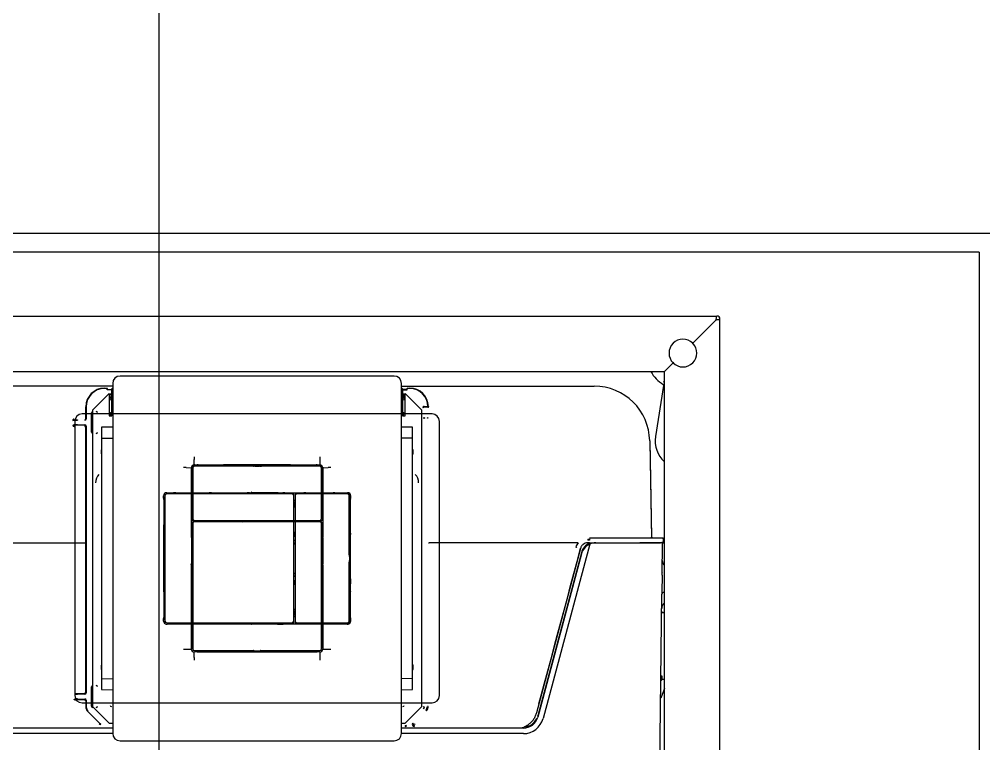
# Model space of a CAD drawing. Header units: millimetres. Extents: x 976 to 9349, y -1578 to 2211.
# Drawn here: x 2845.1 to 2897.2, y 874.6 to 913.7 of the extents above; entities that cross this region are included whole.
import ezdxf

# ---------------------------------------------------------------- set-up
doc = ezdxf.new("R2010")
doc.units = ezdxf.units.MM
for name, color, linetype in [('Inst - woda', 220, 'Continuous'), ('Płytki', 254, 'Continuous'), ('Wbudowane', 175, 'Continuous'), ('Ściany', 7, 'Continuous')]:
    doc.layers.add(name, color=color, linetype=linetype)

# ---------------------------------------------------------------- blocks, each defined once
blk = doc.blocks.new('Z$W@#2519')
at = {"linetype": 'Continuous'}
for p, q in [((0, 19.3), (0, 0.4)), ((15.2, 19.7), (0.4, 19.7)), ((15.6, 0.4), (15.6, 19.3)), ((4.25, 10.979), (4.25, 14.733)), ((4.272, 14.63), (4.272, 14.055)), ((4.32, 14.73), (4.32, 12)), ((4.417, 14.9), (4.553, 14.9)), ((7.601, 14.83), (4.42, 14.83)), ((6.7, 14.88), (4.522, 14.88)), ((5.995, 14.89), (4.595, 14.89)), ((4.61, 14.898), (4.602, 14.9)), ((5.998, 14.9), (5.99, 14.898)), ((9.553, 14.9), (6.047, 14.9)), ((6.431, 14.9), (6.516, 14.896)), ((8.892, 14.892), (6.707, 14.892)), ((6.835, 14.887), (6.715, 14.887)), ((7.473, 14.88), (6.85, 14.88)), ((7.473, 14.88), (7.573, 14.88)), ((7.576, 14.88), (7.573, 14.88)), ((7.578, 14.84), (7.578, 14.86)), ((7.621, 14.83), (7.646, 14.835)), ((7.696, 14.836), (7.904, 14.836)), ((7.954, 14.835), (7.979, 14.83)), ((11.18, 14.83), (7.999, 14.83)), ((8.022, 14.86), (8.022, 14.84)), ((8.027, 14.88), (8.024, 14.88)), ((8.027, 14.88), (8.127, 14.88)), ((8.75, 14.88), (8.127, 14.88)), ((8.885, 14.887), (8.765, 14.887)), ((11.078, 14.88), (8.9, 14.88)), ((8.905, 14.893), (9.084, 14.896)), ((9.084, 14.896), (9.169, 14.9)), ((9.61, 14.898), (9.602, 14.9)), ((11.005, 14.89), (9.605, 14.89)), ((10.99, 14.898), (10.998, 14.9)), ((11.047, 14.9), (11.183, 14.9)), ((11.28, 12), (11.28, 14.73)), ((11.328, 14.055), (11.328, 14.63)), ((11.35, 14.733), (11.35, 10.979)), ((4.265, 14.04), (4.265, 13.96)), ((4.272, 13.945), (4.272, 12.485)), ((11.328, 12.485), (11.328, 13.945)), ((11.335, 13.96), (11.335, 14.04)), ((4.265, 12.47), (4.265, 12.39)), ((4.272, 12.375), (4.272, 11.95)), ((11.328, 11.95), (11.328, 12.375)), ((11.335, 12.39), (11.335, 12.47)), ((4.291, 11.375), (4.295, 11.78)), ((4.32, 11.73), (4.32, 4.97)), ((4.322, 11.9), (4.42, 11.9)), ((4.42, 11.83), (4.345, 11.83)), ((4.42, 11.9), (11.18, 11.9)), ((11.18, 11.83), (4.42, 11.83)), ((4.66, 11.83), (4.66, 11.9)), ((4.75, 11.89), (4.749, 11.9)), ((4.75, 11.84), (4.75, 11.83)), ((4.93, 11.87), (4.77, 11.87)), ((4.77, 11.86), (4.93, 11.86)), ((4.951, 11.9), (4.95, 11.89)), ((4.95, 11.83), (4.95, 11.84)), ((5.04, 11.9), (5.04, 11.83)), ((6.4, 11.89), (6.399, 11.9)), ((6.4, 11.84), (6.4, 11.83)), ((6.58, 11.87), (6.42, 11.87)), ((6.42, 11.86), (6.58, 11.86)), ((6.601, 11.9), (6.6, 11.89)), ((6.6, 11.83), (6.6, 11.84)), ((9, 11.89), (8.999, 11.9)), ((9, 11.84), (9, 11.83)), ((9.18, 11.87), (9.02, 11.87)), ((9.02, 11.86), (9.18, 11.86)), ((9.201, 11.9), (9.2, 11.89)), ((9.2, 11.83), (9.2, 11.84)), ((10.56, 11.9), (10.56, 11.83)), ((10.65, 11.89), (10.649, 11.9)), ((10.65, 11.84), (10.65, 11.83)), ((10.83, 11.87), (10.67, 11.87)), ((10.67, 11.86), (10.83, 11.86)), ((10.851, 11.9), (10.85, 11.89)), ((10.85, 11.83), (10.85, 11.84)), ((10.94, 11.83), (10.94, 11.9)), ((11.18, 11.9), (11.278, 11.9)), ((11.255, 11.83), (11.18, 11.83)), ((11.28, 4.97), (11.28, 11.73)), ((11.305, 11.78), (11.309, 11.375)), ((4.25, 10.949), (4.252, 10.943)), ((4.252, 10.943), (4.252, 9.557)), ((4.265, 11.355), (4.265, 11.245)), ((4.275, 9.55), (4.29, 11.225)), ((4.285, 11.375), (4.291, 11.375)), ((4.285, 11.225), (4.29, 11.225)), ((11.315, 11.375), (11.309, 11.375)), ((11.31, 11.225), (11.325, 9.55)), ((11.315, 11.225), (11.31, 11.225)), ((11.335, 11.245), (11.335, 11.355)), ((11.342, 10.982), (11.35, 11.25)), ((11.35, 10.949), (11.348, 10.943)), ((11.348, 10.943), (11.348, 9.557)), ((4.25, 9.551), (4.252, 9.557)), ((4.25, 4.967), (4.25, 9.521)), ((4.265, 9.433), (4.265, 9.317)), ((4.275, 9.55), (4.275, 9.45)), ((11.325, 9.45), (11.325, 9.55)), ((11.335, 9.317), (11.335, 9.433)), ((11.35, 9.551), (11.348, 9.557)), ((11.35, 9.521), (11.35, 4.967)), ((4.275, 9.3), (4.275, 8.677)), ((11.325, 8.677), (11.325, 9.3)), ((4.275, 8.577), (4.275, 8.677)), ((4.275, 8.577), (4.275, 8.574)), ((4.276, 8.127), (4.276, 8.573)), ((4.319, 8.572), (4.295, 8.572)), ((11.305, 8.572), (11.281, 8.572)), ((11.324, 8.127), (11.324, 8.573)), ((11.325, 8.677), (11.325, 8.577)), ((11.325, 8.574), (11.325, 8.577)), ((4.275, 8.126), (4.275, 8.123)), ((4.275, 8.023), (4.275, 8.123)), ((4.275, 8.023), (4.275, 7.4)), ((4.295, 8.128), (4.319, 8.128)), ((11.281, 8.128), (11.305, 8.128)), ((11.325, 8.123), (11.325, 8.126)), ((11.325, 8.123), (11.325, 8.023)), ((11.325, 7.4), (11.325, 8.023)), ((4.265, 7.383), (4.265, 7.267)), ((11.335, 7.267), (11.335, 7.383)), ((4.275, 7.25), (4.275, 7.15)), ((4.29, 5.475), (4.275, 7.15)), ((11.325, 7.15), (11.31, 5.475)), ((11.325, 7.15), (11.325, 7.25)), ((4.265, 5.455), (4.265, 5.345)), ((4.285, 5.475), (4.29, 5.475)), ((4.285, 5.325), (4.291, 5.325)), ((4.293, 5.096), (4.291, 5.325)), ((11.309, 5.325), (11.307, 5.096)), ((11.315, 5.325), (11.309, 5.325)), ((11.315, 5.475), (11.31, 5.475)), ((11.335, 5.345), (11.335, 5.455)), ((4.553, 4.8), (4.417, 4.8)), ((4.42, 4.87), (7.601, 4.87)), ((4.775, 4.846), (4.541, 4.848)), ((4.595, 4.81), (5.995, 4.81)), ((4.602, 4.8), (4.61, 4.802)), ((4.775, 4.843), (4.775, 4.846)), ((4.795, 4.823), (4.905, 4.823)), ((6.6, 4.83), (4.925, 4.845)), ((4.925, 4.843), (4.925, 4.845)), ((5.99, 4.802), (5.998, 4.8)), ((6.047, 4.8), (9.553, 4.8)), ((6.695, 4.824), (6.552, 4.822)), ((6.6, 4.83), (6.7, 4.83)), ((6.715, 4.823), (6.835, 4.823)), ((8.755, 4.826), (6.845, 4.826)), ((6.85, 4.83), (7.473, 4.83)), ((7.573, 4.83), (7.473, 4.83)), ((7.573, 4.83), (7.576, 4.83)), ((7.578, 4.864), (7.578, 4.85)), ((7.621, 4.87), (7.646, 4.865)), ((7.696, 4.864), (7.904, 4.864)), ((7.954, 4.865), (7.979, 4.87)), ((7.999, 4.87), (11.18, 4.87)), ((8.022, 4.85), (8.022, 4.864)), ((8.024, 4.83), (8.027, 4.83)), ((8.127, 4.83), (8.027, 4.83)), ((8.127, 4.83), (8.75, 4.83)), ((8.765, 4.823), (8.885, 4.823)), ((8.9, 4.83), (9, 4.83)), ((9.048, 4.822), (8.905, 4.824)), ((10.675, 4.845), (9, 4.83)), ((9.602, 4.8), (9.61, 4.802)), ((9.605, 4.81), (11.005, 4.81)), ((10.675, 4.843), (10.675, 4.845)), ((10.695, 4.823), (10.805, 4.823)), ((11.059, 4.848), (10.825, 4.846)), ((10.825, 4.843), (10.825, 4.846)), ((10.998, 4.8), (10.99, 4.802)), ((11.183, 4.8), (11.047, 4.8)), ((0.4, 0), (15.2, 0))]:
    blk.add_line(p, q, dxfattribs=at)
for centre, radius, start, end in [((4.22, 14.703), 0.0472, 80.5333, 91.3345), ((4.522, 14.63), 0.25, 90, 180), ((4.613, 14.93), 0.213, 179.6976, 182.0901), ((6.715, 14.867), 0.02, 90, 139.4584), ((6.835, 14.867), 0.02, 40.5416, 90), ((8.765, 14.867), 0.02, 90, 139.4584), ((8.885, 14.867), 0.02, 40.5416, 90), ((11.078, 14.63), 0.25, 0, 90), ((11.136, 14.93), 0.0643, 353.0497, 0.9927), ((11.38, 14.603), 0.147, 89.5642, 93.018), ((4.285, 14.04), 0.02, 130.5416, 180), ((4.285, 13.96), 0.02, 180, 229.4584), ((11.315, 14.04), 0.02, 0, 49.4584), ((11.315, 13.96), 0.02, 310.5416, 0), ((4.285, 12.47), 0.02, 130.5416, 180), ((4.285, 12.39), 0.02, 180, 229.4584), ((11.315, 12.47), 0.02, 0, 49.4584), ((11.315, 12.39), 0.02, 310.5416, 0), ((4.322, 11.95), 0.05, 180, 270), ((4.345, 11.78), 0.05, 90, 179.4974), ((4.77, 11.89), 0.02, 181, 270), ((4.77, 11.84), 0.02, 90, 180), ((4.93, 11.89), 0.02, 270, 359), ((4.93, 11.84), 0.02, 0, 90), ((6.42, 11.89), 0.02, 181, 270), ((6.42, 11.84), 0.02, 90, 180), ((6.58, 11.89), 0.02, 270, 359), ((6.58, 11.84), 0.02, 0, 90), ((7.8, 12.85), 1.375, 223.7021, 227.6397), ((7.8, 12.85), 1.372, 223.8137, 227.6183), ((7.044, 11.729), 0.2, 147.6382, 149.7807), ((7.8, 12.85), 1.28, 227.9181, 232.8327), ((7.8, 12.85), 1.28, 307.1673, 312.0819), ((7.8, 12.85), 1.372, 312.3817, 316.1863), ((8.556, 11.729), 0.2, 30.2193, 32.3618), ((7.8, 12.85), 1.375, 312.3603, 316.2979), ((9.02, 11.89), 0.02, 181, 270), ((9.02, 11.84), 0.02, 90, 180), ((9.18, 11.89), 0.02, 270, 359), ((9.18, 11.84), 0.02, 0, 90), ((10.67, 11.89), 0.02, 181, 270), ((10.67, 11.84), 0.02, 90, 180), ((10.83, 11.89), 0.02, 270, 359), ((10.83, 11.84), 0.02, 0, 90), ((11.255, 11.78), 0.05, 0.5026, 90), ((11.278, 11.95), 0.05, 270, 0), ((4.285, 11.355), 0.02, 90, 180), ((4.285, 11.245), 0.02, 180, 270), ((11.315, 11.355), 0.02, 0, 90), ((11.315, 11.245), 0.02, 270, 0), ((4.285, 9.433), 0.02, 120, 180), ((11.315, 9.433), 0.02, 0, 60), ((4.285, 9.317), 0.02, 180, 240), ((11.315, 9.317), 0.02, 300, 0), ((4.285, 7.383), 0.02, 120, 180), ((11.315, 7.383), 0.02, 0, 60), ((4.285, 7.267), 0.02, 180, 240), ((11.315, 7.267), 0.02, 300, 0), ((4.285, 5.455), 0.02, 90, 180), ((4.285, 5.345), 0.02, 180, 270), ((11.315, 5.455), 0.02, 0, 90), ((11.315, 5.345), 0.02, 270, 0), ((4.22, 4.997), 0.0474, 268.6717, 279.4203), ((4.543, 5.098), 0.25, 180.4982, 206.9482), ((4.613, 4.77), 0.213, 177.9099, 180.3024), ((4.543, 5.098), 0.25, 245.7045, 269.5029), ((4.795, 4.843), 0.02, 180, 270), ((4.905, 4.843), 0.02, 270, 0), ((6.715, 4.843), 0.02, 220.5416, 270), ((6.835, 4.843), 0.02, 270, 319.4584), ((7.949, 4.862), 0.371, 178.8152, 179.693), ((7.651, 4.862), 0.371, 0.307, 1.1848), ((8.765, 4.843), 0.02, 220.5416, 270), ((8.885, 4.843), 0.02, 270, 319.4584), ((10.695, 4.843), 0.02, 180, 270), ((10.805, 4.843), 0.02, 270, 0), ((11.057, 5.098), 0.25, 270.4971, 294.2955), ((11.136, 4.77), 0.0647, 359.0133, 6.9072), ((11.057, 5.098), 0.25, 333.0518, 359.5018), ((11.38, 5.097), 0.147, 266.9848, 270.4348)]:
    blk.add_arc(centre, radius, start, end, dxfattribs=at)
for centre, major_axis, ratio, start_param, end_param in [((0.4, 19.3), (0.283, -0.283), 0.999695, 2.356347, 3.926839), ((15.2, 19.3), (-0.283, -0.283), 0.999695, 2.356347, 3.926839), ((4.417, 14.733), (0.118, -0.118), 0.999924, 2.356233, 3.926953), ((4.42, 14.73), (0.0707, -0.0707), 0.999695, 2.356347, 3.926839), ((4.553, 14.9), (0.05, 0), 0.008727, 0.05236, 1.570796), ((4.595, 14.91), (0.0142, 0.0142), 0.997265, 2.882633, 3.925621), ((4.61, 14.878), (0, 0.0117), 1, -0.072917, -0.000457), ((5.99, 14.878), (0, 0.02), 1, 0.000457, 0.072917), ((5.995, 14.91), (-0.0142, 0.0142), 0.997265, 2.357564, 3.396668), ((6.047, 14.9), (-0.05, 0), 0.008727, 4.712389, 6.230825), ((6.707, 14.872), (0.0141, -0.0141), 0.999695, 2.356347, 3.523435), ((7.576, 14.86), (0, -0.02), 0.087489, 1.570796, 3.141593), ((7.58, 14.84), (0, -0.02), 0.087489, 4.712389, 5.235988), ((7.601, 14.83), (0.02, 0), 0.017455, 4.712389, 6.195919), ((7.696, 14.835), (-0.05, 0), 0.017455, 4.712389, 6.195919), ((7.904, 14.835), (0.05, 0), 0.017455, 0.087266, 1.570796), ((7.999, 14.83), (-0.02, 0), 0.017455, 0.087266, 1.570796), ((8.024, 14.86), (0, 0.02), 1, 0, 1.570796), ((8.02, 14.84), (0, 0.0101), 1, 3.291983, 4.712389), ((8.892, 14.872), (-0.0141, -0.0141), 0.999695, 2.759751, 3.926839), ((9.553, 14.9), (0.05, 0), 0.008727, 0.05236, 1.570796), ((9.605, 14.91), (0.0142, 0.0142), 0.997265, 2.886517, 3.925621), ((9.61, 14.878), (0, 0.0117), 1, -0.072917, -0.000457), ((10.99, 14.878), (0, 0.02), 1, 0.000457, 0.072917), ((11.047, 14.9), (-0.05, 0), 0.008727, 4.712389, 6.230825), ((11.005, 14.91), (-0.0142, 0.0142), 0.997265, 2.357564, 3.400551), ((11.18, 14.73), (-0.0707, -0.0707), 0.999695, 2.356347, 3.926839), ((11.183, 14.733), (-0.118, -0.118), 0.999924, 2.356233, 3.926953), ((4.42, 12), (0.0707, 0.0707), 0.999695, 2.356347, 3.926839), ((11.18, 12), (-0.0707, 0.0707), 0.999695, 2.356347, 3.926839), ((4.42, 11.73), (0.0707, -0.0707), 0.999695, 2.356347, 3.926839), ((11.18, 11.73), (-0.0707, -0.0707), 0.999695, 2.356347, 3.926839), ((4.25, 10.979), (0, -0.03), 0.008727, 4.712389, 6.248279), ((11.35, 10.979), (0, -0.03), 0.008727, 0.034907, 1.570796), ((4.25, 9.521), (0, 0.03), 1, 0.000305, 1.570796), ((11.35, 9.521), (0, 0.000262), 1, -1.570796, -0.000305), ((4.295, 8.574), (-0.02, 0), 0.087489, 0, 1.570796), ((11.305, 8.574), (-0.02, 0), 0.087489, 1.570796, 3.141593), ((4.295, 8.126), (0.02, 0), 0.087489, 1.570796, 3.141593), ((11.305, 8.126), (0.02, 0), 0.087489, 0, 1.570796), ((4.417, 4.967), (0.118, 0.118), 0.999924, 2.356233, 3.926953), ((4.42, 4.97), (0.0707, 0.0707), 0.999695, 2.356347, 3.926839), ((4.553, 4.8), (0.05, 0), 0.008727, 4.712389, 6.230825), ((4.595, 4.79), (0.0142, -0.0142), 0.997265, 2.357564, 3.400552), ((4.61, 4.822), (0, -0.02), 0.052408, 0.008727, 0.94845), ((5.99, 4.822), (0, -0.02), 0.052408, 5.334735, 6.274459), ((5.995, 4.79), (-0.0142, -0.0142), 0.997265, 2.886518, 3.925621), ((6.047, 4.8), (-0.05, 0), 0.008727, 0.05236, 1.570796), ((6.707, 4.846), (0.0141, 0.0141), 0.999695, 3.255485, 3.926839), ((7.576, 4.85), (0, -0.02), 0.087489, 0, 1.570796), ((7.601, 4.87), (0.02, 0), 0.017455, 0.087266, 1.570796), ((7.696, 4.865), (-0.05, 0), 0.017455, 0.087266, 1.570796), ((7.904, 4.865), (-0.05, 0), 0.017455, 1.570796, 3.054326), ((7.999, 4.87), (-0.02, 0), 0.017455, 4.712389, 6.195919), ((8.024, 4.85), (0, 0.00175), 1, 1.570796, 3.141593), ((8.892, 4.846), (-0.0141, 0.0141), 0.999695, 2.356347, 3.0277), ((9.553, 4.8), (0.05, 0), 0.008727, 4.712389, 6.230825), ((9.605, 4.79), (0.0142, -0.0142), 0.997265, 2.357564, 3.396668), ((9.61, 4.822), (0, -0.02), 0.052408, 0.008727, 0.94845), ((10.99, 4.822), (0, 0.0117), 1, 3.068676, 3.141135), ((11.047, 4.8), (0.05, 0), 0.008727, 3.193953, 4.712389), ((11.005, 4.79), (-0.0142, -0.0142), 0.997265, 2.882633, 3.925621), ((11.18, 4.97), (-0.0707, 0.0707), 0.999695, 2.356347, 3.926839), ((11.183, 4.967), (-0.118, 0.118), 0.999924, 2.356233, 3.926953), ((0.4, 0.4), (0.283, 0.283), 0.999695, 2.356347, 3.926839), ((15.2, 0.4), (-0.283, 0.283), 0.999695, 2.356347, 3.926839)]:
    blk.add_ellipse(centre, major_axis=major_axis, ratio=ratio, start_param=start_param, end_param=end_param, dxfattribs=at)
blk = doc.blocks.new('Z$W@#24225')
at = {"linetype": 'Continuous'}
for p, q in [((0.16, 116.62), (49.84, 116.62)), ((48.529, 115.151), (49.798, 116.42)), ((49.8, 116.418), (48.531, 115.149)), ((49.798, 116.42), (49.8, 116.418)), ((50, 9.12), (50, 116.46)), ((48.494, 115.116), (48.529, 115.151)), ((48.531, 115.149), (48.496, 115.114)), ((47.469, 114.091), (47.504, 114.126)), ((47.506, 114.124), (47.471, 114.089)), ((3.002, 113.62), (46.998, 113.62)), ((46.998, 113.62), (47.198, 113.82)), ((47.2, 113.818), (47, 113.618)), ((47, 16.92), (47, 113.618)), ((47.198, 113.82), (47.469, 114.091)), ((47.471, 114.089), (47.2, 113.818)), ((32.4, 113.38), (17.6, 113.38)), ((17.2, 112.83), (6.791, 112.83)), ((16.75, 112.722), (16.9, 112.722)), ((16.9, 112.702), (16.75, 112.702)), ((16.9, 112.783), (16.9, 112.782)), ((16.9, 112.723), (16.9, 112.722)), ((16.9, 112.717), (16.9, 112.722)), ((16.9, 112.717), (16.9, 112.702)), ((16.9, 112.642), (16.9, 112.702)), ((16.9, 112.656), (17.15, 112.656)), ((17.15, 112.642), (16.9, 112.642)), ((17.2, 112.73), (17.15, 112.68)), ((17.15, 112.28), (17.15, 112.68)), ((17.2, 112.98), (17.2, 94.08)), ((32.8, 94.08), (32.8, 112.98)), ((32.8, 112.83), (43.209, 112.83)), ((32.85, 112.68), (32.8, 112.73)), ((32.85, 112.68), (32.85, 112.28)), ((33.1, 112.656), (32.85, 112.656)), ((32.85, 112.642), (33.1, 112.642)), ((33.1, 112.783), (33.1, 112.782)), ((33.1, 112.723), (33.1, 112.722)), ((33.1, 112.722), (33.25, 112.722)), ((33.1, 112.717), (33.1, 112.722)), ((33.1, 112.717), (33.1, 112.702)), ((33.25, 112.702), (33.1, 112.702)), ((33.1, 112.642), (33.1, 112.702)), ((46.961, 112.875), (46.519, 110.107)), ((17, 112.43), (16.1, 111.53)), ((17, 112.43), (17, 111.23)), ((17.006, 112.342), (17.026, 112.342)), ((17.006, 112.156), (17.026, 112.156)), ((17.03, 112.395), (17.076, 112.395)), ((17.05, 112.395), (17.05, 112.4)), ((17.05, 112.18), (17.05, 112.34)), ((17.05, 112.26), (17.15, 112.26)), ((17.076, 112.392), (17.076, 112.412)), ((17.076, 112.086), (17.076, 112.106)), ((17.1, 112.39), (17.15, 112.39)), ((17.15, 112.19), (17.1, 112.19)), ((17.15, 111.23), (17.15, 112.28)), ((17.2, 112.28), (17.15, 112.28)), ((32.8, 112.28), (32.85, 112.28)), ((32.9, 112.39), (32.85, 112.39)), ((32.85, 112.28), (32.85, 111.23)), ((32.85, 112.26), (32.95, 112.26)), ((32.85, 112.19), (32.9, 112.19)), ((32.924, 112.392), (32.924, 112.412)), ((32.97, 112.395), (32.924, 112.395)), ((32.924, 112.106), (32.924, 112.086)), ((32.95, 112.395), (32.95, 112.4)), ((32.95, 112.18), (32.95, 112.34)), ((32.974, 112.342), (32.994, 112.342)), ((32.974, 112.156), (32.994, 112.156)), ((33.9, 111.53), (33, 112.43)), ((33, 111.23), (33, 112.43)), ((15.75, 111.07), (15.75, 111.722)), ((15.77, 111.722), (15.77, 111.07)), ((16.1, 111.53), (16.1, 95.53)), ((33.9, 95.53), (33.9, 111.53)), ((33.952, 111.672), (33.972, 111.672)), ((33.974, 111.672), (33.972, 111.672)), ((34.022, 111.742), (34.2, 111.742)), ((34.022, 111.722), (34.024, 111.722)), ((34.024, 111.722), (34.199, 111.722)), ((34.024, 111.722), (34.024, 111.689)), ((34.199, 111.722), (34.2, 111.722)), ((34.199, 111.689), (34.199, 111.722)), ((34.25, 111.672), (34.249, 111.672)), ((34.25, 111.735), (34.25, 111.722)), ((15.097, 111.003), (15.093, 111.007)), ((15.297, 111.02), (15.297, 111)), ((15.7, 111.02), (15.7, 111)), ((16.058, 110.346), (16.058, 111.394)), ((16.08, 111.37), (16.078, 111.394)), ((16.078, 111.394), (16.078, 110.346)), ((16.08, 110.37), (16.08, 111.37)), ((17, 111.23), (17.15, 111.23)), ((17.056, 111.344), (17.076, 111.344)), ((17.1, 111.23), (17.1, 111.32)), ((17.126, 111.394), (17.126, 111.414)), ((17.15, 111.37), (17.15, 111.37)), ((32.85, 111.37), (32.85, 111.37)), ((32.85, 111.23), (33, 111.23)), ((32.874, 111.394), (32.874, 111.414)), ((32.9, 111.23), (32.9, 111.32)), ((32.924, 111.344), (32.944, 111.344)), ((33.992, 111.109), (34.042, 111.109)), ((34.042, 111.126), (34.042, 111.109)), ((34.196, 111.109), (34.196, 111.126)), ((34.246, 111.109), (34.196, 111.109)), ((15.095, 110.735), (15.097, 110.737)), ((15.117, 110.717), (15.115, 110.715)), ((15.115, 110.715), (15.115, 110.65)), ((15.297, 110.74), (15.7, 110.74)), ((15.7, 110.72), (15.297, 110.72)), ((15.695, 110.715), (15.695, 110.65)), ((15.75, 96.27), (15.75, 110.67)), ((15.77, 110.67), (15.77, 96.27)), ((17.2, 110.617), (16.6, 110.613)), ((16.6, 110.613), (16.6, 110.021)), ((33.4, 110.613), (32.8, 110.617)), ((33.4, 110.021), (33.4, 110.613)), ((16.6, 110.021), (17.2, 110.024)), ((16.6, 110.021), (16.6, 97.039)), ((33.4, 110.021), (32.8, 110.024)), ((33.4, 97.039), (33.4, 110.021)), ((46.208, 109.883), (46.299, 104.687)), ((46.208, 109.823), (46.299, 104.627)), ((21.159, 108.433), (21.419, 108.43)), ((21.45, 104.659), (21.45, 108.413)), ((21.52, 108.41), (21.52, 105.68)), ((21.6, 108.611), (21.598, 108.872)), ((21.617, 108.58), (21.753, 108.58)), ((24.801, 108.51), (21.62, 108.51)), ((23.9, 108.56), (21.722, 108.56)), ((23.195, 108.57), (21.795, 108.57)), ((21.81, 108.578), (21.802, 108.58)), ((23.198, 108.58), (23.19, 108.578)), ((26.753, 108.58), (23.247, 108.58)), ((23.631, 108.58), (23.716, 108.576)), ((26.092, 108.572), (23.907, 108.572)), ((24.035, 108.567), (23.915, 108.567)), ((24.673, 108.56), (24.05, 108.56)), ((24.673, 108.56), (24.773, 108.56)), ((24.776, 108.56), (24.773, 108.56)), ((24.778, 108.52), (24.778, 108.54)), ((24.821, 108.51), (24.846, 108.515)), ((24.896, 108.516), (25.104, 108.516)), ((25.154, 108.515), (25.179, 108.51)), ((28.38, 108.51), (25.199, 108.51)), ((25.222, 108.54), (25.222, 108.52)), ((25.227, 108.56), (25.224, 108.56)), ((25.227, 108.56), (25.327, 108.56)), ((25.95, 108.56), (25.327, 108.56)), ((26.085, 108.567), (25.965, 108.567)), ((28.278, 108.56), (26.1, 108.56)), ((26.105, 108.573), (26.284, 108.576)), ((26.284, 108.576), (26.369, 108.58)), ((26.81, 108.578), (26.802, 108.58)), ((28.205, 108.57), (26.805, 108.57)), ((28.19, 108.578), (28.198, 108.58)), ((28.247, 108.58), (28.383, 108.58)), ((28.4, 108.611), (28.402, 108.872)), ((28.48, 105.68), (28.48, 108.41)), ((28.55, 108.413), (28.55, 104.659)), ((28.581, 108.43), (28.841, 108.433)), ((21.472, 108.31), (21.472, 107.735)), ((28.528, 107.735), (28.528, 108.31)), ((21.465, 107.72), (21.465, 107.64)), ((21.472, 107.625), (21.472, 106.165)), ((28.528, 106.165), (28.528, 107.625)), ((28.535, 107.64), (28.535, 107.72)), ((21.465, 106.15), (21.465, 106.07)), ((21.472, 106.055), (21.472, 105.63)), ((28.528, 105.63), (28.528, 106.055)), ((28.535, 106.07), (28.535, 106.15)), ((21.491, 105.055), (21.495, 105.46)), ((21.52, 105.41), (21.52, 98.65)), ((21.522, 105.58), (21.62, 105.58)), ((21.62, 105.51), (21.545, 105.51)), ((21.62, 105.58), (28.38, 105.58)), ((28.38, 105.51), (21.62, 105.51)), ((21.86, 105.51), (21.86, 105.58)), ((21.95, 105.57), (21.949, 105.58)), ((21.95, 105.52), (21.95, 105.51)), ((22.13, 105.55), (21.97, 105.55)), ((21.97, 105.54), (22.13, 105.54)), ((22.151, 105.58), (22.15, 105.57)), ((22.15, 105.51), (22.15, 105.52)), ((22.24, 105.58), (22.24, 105.51)), ((23.6, 105.57), (23.599, 105.58)), ((23.6, 105.52), (23.6, 105.51)), ((23.78, 105.55), (23.62, 105.55)), ((23.62, 105.54), (23.78, 105.54)), ((23.801, 105.58), (23.8, 105.57)), ((23.8, 105.51), (23.8, 105.52)), ((26.2, 105.57), (26.199, 105.58)), ((26.2, 105.52), (26.2, 105.51)), ((26.38, 105.55), (26.22, 105.55)), ((26.22, 105.54), (26.38, 105.54)), ((26.401, 105.58), (26.4, 105.57)), ((26.4, 105.51), (26.4, 105.52)), ((27.76, 105.58), (27.76, 105.51)), ((27.85, 105.57), (27.849, 105.58)), ((27.85, 105.52), (27.85, 105.51)), ((28.03, 105.55), (27.87, 105.55)), ((27.87, 105.54), (28.03, 105.54)), ((28.051, 105.58), (28.05, 105.57)), ((28.05, 105.51), (28.05, 105.52)), ((28.14, 105.51), (28.14, 105.58)), ((28.38, 105.58), (28.478, 105.58)), ((28.455, 105.51), (28.38, 105.51)), ((28.48, 98.65), (28.48, 105.41)), ((28.505, 105.46), (28.509, 105.055)), ((21.465, 105.035), (21.465, 104.925)), ((21.475, 103.23), (21.49, 104.905)), ((21.485, 105.055), (21.491, 105.055)), ((21.485, 104.905), (21.49, 104.905)), ((28.515, 105.055), (28.509, 105.055)), ((28.51, 104.905), (28.525, 103.23)), ((28.515, 104.905), (28.51, 104.905)), ((28.535, 104.925), (28.535, 105.035)), ((28.542, 104.662), (28.55, 104.93)), ((7.663, 104.37), (15.699, 104.37)), ((21.45, 104.629), (21.452, 104.623)), ((21.452, 104.623), (21.452, 103.237)), ((28.55, 104.629), (28.548, 104.623)), ((28.548, 104.623), (28.548, 103.237)), ((42.337, 104.37), (34.301, 104.37)), ((42.972, 104.303), (40.449, 94.885)), ((42.857, 104.572), (42.953, 104.572)), ((42.857, 104.572), (42.857, 104.522)), ((42.953, 104.522), (42.857, 104.522)), ((42.953, 104.37), (42.857, 104.37)), ((42.953, 104.591), (42.953, 104.577)), ((42.953, 104.572), (42.953, 104.522)), ((42.953, 104.37), (46.794, 104.37)), ((42.953, 104.232), (42.953, 104.37)), ((42.972, 104.363), (42.953, 104.29)), ((43.293, 104.37), (45.671, 104.37)), ((46.9, 104.37), (45.671, 104.37)), ((46.35, 104.64), (46.901, 104.631)), ((46.88, 102.621), (46.9, 104.37)), ((46.899, 104.37), (46.9, 104.43)), ((46.899, 104.37), (46.95, 104.37)), ((42.472, 104.074), (40.094, 95.2)), ((42.521, 103.837), (40.159, 95.023)), ((42.521, 103.777), (40.159, 94.963)), ((21.45, 103.231), (21.452, 103.237)), ((21.45, 98.647), (21.45, 103.201)), ((21.475, 103.23), (21.475, 103.13)), ((28.525, 103.13), (28.525, 103.23)), ((28.55, 103.231), (28.548, 103.237)), ((28.55, 103.201), (28.55, 98.647)), ((21.465, 103.113), (21.465, 102.997)), ((21.475, 102.98), (21.475, 102.357)), ((28.525, 102.357), (28.525, 102.98)), ((28.535, 102.997), (28.535, 103.113)), ((21.475, 102.257), (21.475, 102.357)), ((21.475, 102.257), (21.475, 102.254)), ((21.476, 101.807), (21.476, 102.253)), ((21.519, 102.252), (21.495, 102.252)), ((28.505, 102.252), (28.481, 102.252)), ((28.524, 101.807), (28.524, 102.253)), ((28.525, 102.357), (28.525, 102.257)), ((28.525, 102.254), (28.525, 102.257)), ((21.475, 101.806), (21.475, 101.803)), ((21.475, 101.703), (21.475, 101.803)), ((21.475, 101.703), (21.475, 101.08)), ((21.495, 101.808), (21.519, 101.808)), ((28.481, 101.808), (28.505, 101.808)), ((28.525, 101.803), (28.525, 101.806)), ((28.525, 101.803), (28.525, 101.703)), ((28.525, 101.08), (28.525, 101.703)), ((46.743, 90.568), (46.869, 101.601)), ((21.465, 101.063), (21.465, 100.947)), ((21.475, 100.93), (21.475, 100.83)), ((21.49, 99.155), (21.475, 100.83)), ((28.525, 100.83), (28.51, 99.155)), ((28.525, 100.83), (28.525, 100.93)), ((28.535, 100.947), (28.535, 101.063)), ((46.89, 100.594), (46.89, 100.612)), ((21.465, 99.135), (21.465, 99.025)), ((21.485, 99.155), (21.49, 99.155)), ((21.485, 99.005), (21.491, 99.005)), ((21.493, 98.776), (21.491, 99.005)), ((28.509, 99.005), (28.507, 98.776)), ((28.515, 99.005), (28.509, 99.005)), ((28.515, 99.155), (28.51, 99.155)), ((28.535, 99.025), (28.535, 99.135)), ((21.159, 98.627), (21.419, 98.63)), ((21.753, 98.48), (21.617, 98.48)), ((21.62, 98.55), (24.801, 98.55)), ((21.975, 98.526), (21.741, 98.528)), ((21.795, 98.49), (23.195, 98.49)), ((21.802, 98.48), (21.81, 98.482)), ((21.975, 98.523), (21.975, 98.526)), ((21.995, 98.503), (22.105, 98.503)), ((23.8, 98.51), (22.125, 98.525)), ((22.125, 98.523), (22.125, 98.525)), ((23.19, 98.482), (23.198, 98.48)), ((23.247, 98.48), (26.753, 98.48)), ((23.895, 98.504), (23.752, 98.502)), ((23.8, 98.51), (23.9, 98.51)), ((23.915, 98.503), (24.035, 98.503)), ((25.955, 98.506), (24.045, 98.506)), ((24.05, 98.51), (24.673, 98.51)), ((24.773, 98.51), (24.673, 98.51)), ((24.773, 98.51), (24.776, 98.51)), ((24.778, 98.544), (24.778, 98.53)), ((24.821, 98.55), (24.846, 98.545)), ((24.896, 98.544), (25.104, 98.544)), ((25.154, 98.545), (25.179, 98.55)), ((25.199, 98.55), (28.38, 98.55)), ((25.222, 98.53), (25.222, 98.544)), ((25.224, 98.51), (25.227, 98.51)), ((25.327, 98.51), (25.227, 98.51)), ((25.327, 98.51), (25.95, 98.51)), ((25.965, 98.503), (26.085, 98.503)), ((26.1, 98.51), (26.2, 98.51)), ((26.248, 98.502), (26.105, 98.504)), ((27.875, 98.525), (26.2, 98.51)), ((26.802, 98.48), (26.81, 98.482)), ((26.805, 98.49), (28.205, 98.49)), ((27.875, 98.523), (27.875, 98.525)), ((27.895, 98.503), (28.005, 98.503)), ((28.259, 98.528), (28.025, 98.526)), ((28.025, 98.523), (28.025, 98.526)), ((28.198, 98.48), (28.19, 98.482)), ((28.383, 98.48), (28.247, 98.48)), ((28.581, 98.63), (28.841, 98.627)), ((21.598, 98.188), (21.6, 98.449)), ((28.402, 98.188), (28.4, 98.449)), ((16.6, 97.039), (16.6, 96.447)), ((16.6, 97.039), (17.2, 97.036)), ((33.4, 97.039), (32.8, 97.036)), ((33.4, 96.447), (33.4, 97.039)), ((46.816, 96.938), (46.835, 96.938)), ((46.818, 97.184), (46.86, 97.184)), ((47, 97.012), (46.857, 96.987)), ((47, 96.991), (46.86, 96.967)), ((16.058, 95.546), (16.058, 96.594)), ((16.078, 96.594), (16.078, 95.546)), ((16.08, 95.57), (16.08, 96.57)), ((16.6, 96.447), (17.2, 96.443)), ((32.8, 96.443), (33.4, 96.447)), ((47, 96.506), (46.825, 96.042)), ((15.7, 96.22), (15.246, 96.22)), ((15.25, 95.92), (15.7, 95.92)), ((15.25, 95.869), (15.25, 95.92)), ((15.297, 96.22), (15.7, 96.22)), ((15.297, 96.22), (15.297, 96.2)), ((15.297, 95.94), (15.297, 95.92)), ((15.7, 95.92), (15.297, 95.92)), ((15.7, 96.27), (15.7, 96.22)), ((15.7, 96.2), (15.7, 96.22)), ((15.7, 95.92), (15.7, 95.94)), ((15.7, 95.869), (15.7, 95.92)), ((15.75, 96.27), (15.75, 96.27)), ((15.75, 95.87), (15.75, 95.514)), ((15.77, 95.87), (15.77, 95.514)), ((46.825, 96.042), (46.805, 95.988)), ((16.1, 95.53), (17, 94.63)), ((16.128, 95.496), (16.134, 95.496)), ((16.154, 95.476), (16.128, 95.476)), ((33, 94.63), (33.9, 95.53)), ((33.963, 95.448), (33.998, 95.412)), ((33.972, 95.527), (33.992, 95.518)), ((33.992, 95.518), (34.042, 95.518)), ((34.246, 95.543), (34.196, 95.543)), ((15.852, 95.264), (16.515, 94.602)), ((15.853, 95.265), (15.867, 95.279)), ((16.516, 94.602), (15.853, 95.265)), ((34.143, 95.294), (34.107, 95.329)), ((17.215, 94.37), (10.614, 94.37)), ((16.55, 94.576), (16.489, 94.576)), ((16.516, 94.602), (16.53, 94.616)), ((17, 94.63), (17.2, 94.63)), ((39.386, 94.37), (32.785, 94.37)), ((32.8, 94.63), (33, 94.63)), ((33.006, 94.512), (33.006, 94.462)), ((33.042, 94.527), (33.078, 94.492)), ((33.446, 94.597), (33.411, 94.633)), ((33.482, 94.512), (33.482, 94.462)), ((17.2, 94.07), (10.614, 94.07)), ((39.386, 94.07), (32.8, 94.07)), ((17.6, 93.68), (32.4, 93.68))]:
    blk.add_line(p, q, dxfattribs=at)
for centre, radius, start, end in [((49.84, 116.46), 0.16, 0, 90), ((48, 114.62), 0.75, 45.108, 224.892), ((48, 114.62), 0.75, 225.108, 44.892), ((48, 114.62), 2, 210, 237.9457), ((31.354, 111.735), 2.897, 358.7522, 359.7445), ((15.112, 110.987), 0.069, 89.68, 180.3168), ((15.114, 110.72), 0.0696, 180.9416, 270.6572), ((48, 109.87), 1.5, 170.9153, 228.1897), ((17.1, 109.27), 0.533, 159.857, 196.6893), ((32.9, 109.27), 0.533, 343.3107, 20.143), ((49.418, 109.017), 27.821, 180.004, 180.2981), ((-2.476, 108.884), 30.878, 359.9773, 0.2423), ((21.11, 88.619), 19.814, 89.8579, 90.2698), ((21.42, 108.383), 0.0472, 80.5333, 91.3345), ((21.722, 108.31), 0.25, 90, 180), ((21.813, 108.61), 0.213, 179.6976, 182.0901), ((23.915, 108.547), 0.02, 90, 139.4584), ((24.035, 108.547), 0.02, 40.5416, 90), ((25.965, 108.547), 0.02, 90, 139.4584), ((26.085, 108.547), 0.02, 40.5416, 90), ((28.278, 108.31), 0.25, 0, 90), ((28.336, 108.61), 0.0643, 353.0497, 0.9927), ((28.58, 108.283), 0.147, 89.5642, 93.018), ((28.974, 92.263), 16.17, 89.9668, 90.4714), ((16.9, 107.621), 0.625, 135, 180), ((33.1, 107.621), 0.625, 0, 45), ((21.485, 107.72), 0.02, 130.5416, 180), ((21.485, 107.64), 0.02, 180, 229.4584), ((28.515, 107.72), 0.02, 0, 49.4584), ((28.515, 107.64), 0.02, 310.5416, 0), ((21.485, 106.15), 0.02, 130.5416, 180), ((21.485, 106.07), 0.02, 180, 229.4584), ((28.515, 106.15), 0.02, 0, 49.4584), ((28.515, 106.07), 0.02, 310.5416, 0), ((21.522, 105.63), 0.05, 180, 270), ((21.545, 105.46), 0.05, 90, 179.4974), ((21.97, 105.57), 0.02, 181, 270), ((21.97, 105.52), 0.02, 90, 180), ((22.13, 105.57), 0.02, 270, 359), ((22.13, 105.52), 0.02, 0, 90), ((23.62, 105.57), 0.02, 181, 270), ((23.62, 105.52), 0.02, 90, 180), ((23.78, 105.57), 0.02, 270, 359), ((23.78, 105.52), 0.02, 0, 90), ((25, 106.53), 1.375, 223.7021, 227.6397), ((25, 106.53), 1.372, 223.8137, 227.6183), ((24.244, 105.409), 0.2, 147.6382, 149.7807), ((25, 106.53), 1.28, 227.9181, 232.8327), ((25, 106.53), 1.28, 307.1673, 312.0819), ((25, 106.53), 1.372, 312.3817, 316.1863), ((25.756, 105.409), 0.2, 30.2193, 32.3618), ((25, 106.53), 1.375, 312.3603, 316.2979), ((26.22, 105.57), 0.02, 181, 270), ((26.22, 105.52), 0.02, 90, 180), ((26.38, 105.57), 0.02, 270, 359), ((26.38, 105.52), 0.02, 0, 90), ((27.87, 105.57), 0.02, 181, 270), ((27.87, 105.52), 0.02, 90, 180), ((28.03, 105.57), 0.02, 270, 359), ((28.03, 105.52), 0.02, 0, 90), ((28.455, 105.46), 0.05, 0.5026, 90), ((28.478, 105.63), 0.05, 270, 0), ((21.485, 105.035), 0.02, 90, 180), ((21.485, 104.925), 0.02, 180, 270), ((28.515, 105.035), 0.02, 0, 90), ((28.515, 104.925), 0.02, 270, 0), ((42.877, 103.957), 0.68, 142.5722, 164.3709), ((42.337, 104.369), 0.000725, 54.466, 92.4906), ((43.293, 103.63), 0.8, 113.6822, 165), ((43.293, 103.57), 0.8, 113.6822, 165), ((44.211, -3139.973), 3244.605, 89.952493, 90.022205), ((43.293, 103.57), 0.8, 90, 113.6822), ((45.2, 260.486), 155.85, 270.25288, 270.39198), ((46.319, 102.592), 2.048, 89.1355, 91.4855), ((46.9, 104.581), 0.05, 359.98, 89.02), ((-3992.424, 1180.926), 4176.124, 344.937754, 345.057154), ((47.289, 103.42), 0.4, 179.35, 223.6877), ((47.188, 103.38), 0.3, 228.5272, 231.1696), ((21.485, 103.113), 0.02, 120, 180), ((21.485, 102.997), 0.02, 180, 240), ((28.515, 103.113), 0.02, 0, 60), ((28.515, 102.997), 0.02, 300, 0), ((101.435, 101.492), 54.567, 178.8144, 179.8856), ((21.485, 101.063), 0.02, 120, 180), ((28.515, 101.063), 0.02, 0, 60), ((47.26, 100.82), 0.4, 130.4938, 179.35), ((21.485, 100.947), 0.02, 180, 240), ((28.515, 100.947), 0.02, 300, 0), ((46.907, 100.607), 0.05, 144.8602, 174.6651), ((47.221, 100.567), 0.335, 167.4953, 172.2609), ((-49.68, 370.49), 286.652, 289.68745, 289.7109), ((21.485, 99.135), 0.02, 90, 180), ((21.485, 99.025), 0.02, 180, 270), ((28.515, 99.135), 0.02, 0, 90), ((28.515, 99.025), 0.02, 270, 0), ((21.104, 114.743), 16.116, 269.6906, 270.1969), ((21.42, 98.677), 0.0474, 268.6717, 279.4203), ((21.743, 98.778), 0.25, 180.4982, 206.9482), ((21.743, 98.778), 0.25, 245.7045, 269.5029), ((21.995, 98.523), 0.02, 180, 270), ((22.105, 98.523), 0.02, 270, 0), ((23.915, 98.523), 0.02, 220.5416, 270), ((24.035, 98.523), 0.02, 270, 319.4584), ((25.149, 98.542), 0.371, 178.8152, 179.693), ((24.851, 98.542), 0.371, 0.307, 1.1848), ((25.965, 98.523), 0.02, 220.5416, 270), ((26.085, 98.523), 0.02, 270, 319.4584), ((27.895, 98.523), 0.02, 180, 270), ((28.005, 98.523), 0.02, 270, 0), ((28.257, 98.778), 0.25, 270.4971, 294.2955), ((28.257, 98.778), 0.25, 333.0518, 359.5018), ((28.58, 98.777), 0.147, 266.9848, 270.4348), ((28.894, 114.741), 16.114, 269.8107, 270.3171), ((44.796, 98.161), 23.198, 179.9335, 180.2861), ((21.813, 98.45), 0.213, 177.9099, 180.3024), ((28.336, 98.45), 0.0647, 359.0133, 6.9072), ((5.038, 98.055), 23.365, 359.976, 0.3262), ((17.1, 97.67), 0.533, 163.3107, 200.143), ((32.9, 97.67), 0.533, 339.857, 16.6893), ((46.866, 96.997), 0.05, 102.9823, 179.35), ((46.866, 96.937), 0.05, 100, 179.35), ((46.865, 96.937), 0.03, 100, 179.35), ((15.904, 95.496), 0.5, 66.9686, 69.4371), ((16.69, 95.43), 0.65, 155.1824, 159.7875), ((39.386, 95.17), 0.8, 270, 345), ((39.386, 95.17), 1.1, 270, 345), ((39.386, 95.23), 0.8, 273.6231, 334.5141), ((39.386, 95.23), 0.8, 343.3839, 345), ((16.482, 94.624), 0.0477, 274.4758, 336.7641)]:
    blk.add_arc(centre, radius, start, end, dxfattribs=at)
for centre, major_axis, ratio, start_param, end_param in [((17.6, 112.98), (0.283, -0.283), 0.999695, 2.356347, 3.926839), ((32.4, 112.98), (-0.283, -0.283), 0.999695, 2.356347, 3.926839), ((16.75, 111.722), (0.895, -0.447), 0.999817, 2.03449, 3.605134), ((16.75, 111.722), (0.877, -0.438), 0.99981, 2.03449, 3.605134), ((33.25, 111.722), (-0.895, -0.447), 0.999817, 2.691091, 4.248696), ((33.25, 111.722), (-0.877, -0.438), 0.99981, 2.691091, 4.248696), ((43.208, 109.83), (-2.679, -1.351), 0.999812, 2.692049, 4.245243), ((17.076, 112.342), (0.0699, -0.007), 0.996157, 1.670597, 3.240633), ((17.076, 112.156), (0.0499, 0.0499), 0.992433, 2.359993, 3.923193), ((17.076, 112.342), (0.0501, -0.005), 0.99311, 1.670597, 3.240633), ((17.076, 112.156), (0.0358, 0.0358), 0.986483, 2.359993, 3.923193), ((17.1, 112.34), (0.0499, -0.005), 0.996157, 1.670597, 3.240633), ((17.1, 112.24), (0.0356, 0.0356), 0.992433, 2.359993, 3.923193), ((32.9, 112.34), (-0.0499, -0.005), 0.996157, 3.042553, 4.612588), ((32.9, 112.24), (-0.0356, 0.0356), 0.992433, 2.359993, 3.923193), ((32.924, 112.342), (-0.0699, -0.007), 0.996157, 3.042553, 4.612588), ((32.924, 112.342), (-0.0501, -0.005), 0.99311, 3.042553, 4.612588), ((32.924, 112.156), (-0.0499, 0.0499), 0.992433, 2.359993, 3.923193), ((32.924, 112.156), (-0.0358, 0.0358), 0.986483, 2.359993, 3.923193), ((34.022, 111.672), (0.0703, 0), 0.996195, 1.570796, 3.141593), ((34.024, 111.672), (-0.05, -0.0016), 0.341867, 4.701503, 6.190308), ((34.199, 111.672), (0.05, -0.0003), 0.342014, 0.018573, 1.572969), ((34.2, 111.672), (-0.07, 0), 0.999848, 4.259735, 4.712389), ((34.2, 111.732), (0.05, 0), 0.999726, 0, 0.9421), ((15.043, 111.007), (0.05, 0.0004), 0.412273, 4.709132, 6.264028), ((15.297, 111.003), (-0.2, 0), 0.01571, 0.017453, 1.570796), ((15.297, 111.023), (-0.18, 0), 0.017455, 0.017453, 1.570796), ((15.7, 111.07), (-0.0495, 0.0495), 0.999695, 2.356347, 3.926839), ((15.7, 111.07), (-0.0354, 0.0354), 0.999452, 2.356347, 3.926839), ((16.128, 111.394), (0.007, -0.0699), 0.996157, 3.447097, 4.612588), ((16.13, 111.37), (0.005, -0.0499), 0.996157, 3.685312, 4.612588), ((16.314, 111.394), (-0.0499, -0.0499), 0.992433, 2.359993, 3.923193), ((17.126, 111.344), (0.0499, -0.0499), 0.992433, 2.359993, 3.923193), ((17.126, 111.344), (0.0358, -0.0358), 0.986483, 2.359993, 3.923193), ((17.15, 111.32), (0.0356, -0.0356), 0.992433, 2.359993, 3.923193), ((32.85, 111.32), (-0.0356, -0.0356), 0.992433, 2.359993, 3.923193), ((32.874, 111.344), (-0.0499, -0.0499), 0.992433, 2.359993, 3.923193), ((32.874, 111.344), (-0.0358, -0.0358), 0.986483, 2.359993, 3.923193), ((34.042, 111.109), (-0.05, -0.0016), 0.341867, 4.701503, 6.190308), ((34.196, 111.109), (0.05, -0.0003), 0.342014, 0.018573, 1.572969), ((15.045, 110.735), (0.05, 0.0003), 0.322881, 4.710466, 6.264744), ((15.297, 110.737), (-0.2, 0), 0.01571, 4.712389, 6.265732), ((15.297, 110.717), (-0.18, 0), 0.017455, 4.712389, 6.265732), ((15.695, 110.665), (-0.0354, 0.0354), 0.999695, 3.927143, 5.497635), ((15.695, 110.665), (0.05, 0.0003), 0.300065, 4.710741, 6.264889), ((15.7, 110.67), (-0.0495, -0.0495), 0.999695, 2.356347, 3.926839), ((15.7, 110.67), (-0.0354, -0.0354), 0.999452, 2.356347, 3.926839), ((16.128, 110.346), (0.007, 0.0699), 0.996157, 1.670597, 2.836088), ((16.13, 110.43), (0.005, 0.0499), 0.996157, 1.670597, 2.597873), ((16.314, 110.346), (-0.0499, 0.0499), 0.992433, 2.359993, 3.923193), ((21.617, 108.413), (0.118, -0.118), 0.999924, 2.356233, 3.926953), ((21.62, 108.41), (0.0707, -0.0707), 0.999695, 2.356347, 3.926839), ((21.753, 108.58), (0.05, 0), 0.008727, 0.05236, 1.570796), ((21.795, 108.59), (0.0142, 0.0142), 0.997265, 2.882633, 3.925621), ((21.81, 108.558), (0, 0.0117), 1, -0.072917, -0.000457), ((23.19, 108.558), (0, 0.02), 1, 0.000457, 0.072917), ((23.195, 108.59), (-0.0142, 0.0142), 0.997265, 2.357564, 3.396668), ((23.247, 108.58), (-0.05, 0), 0.008727, 4.712389, 6.230825), ((23.907, 108.552), (0.0141, -0.0141), 0.999695, 2.356347, 3.523435), ((24.776, 108.54), (0, -0.02), 0.087489, 1.570796, 3.141593), ((24.78, 108.52), (0, -0.02), 0.087489, 4.712389, 5.235988), ((24.801, 108.51), (0.02, 0), 0.017455, 4.712389, 6.195919), ((24.896, 108.515), (-0.05, 0), 0.017455, 4.712389, 6.195919), ((25.104, 108.515), (0.05, 0), 0.017455, 0.087266, 1.570796), ((25.199, 108.51), (-0.02, 0), 0.017455, 0.087266, 1.570796), ((25.224, 108.54), (0, 0.02), 1, 0, 1.570796), ((25.22, 108.52), (0, 0.0101), 1, 3.291983, 4.712389), ((26.092, 108.552), (-0.0141, -0.0141), 0.999695, 2.759751, 3.926839), ((26.753, 108.58), (0.05, 0), 0.008727, 0.05236, 1.570796), ((26.805, 108.59), (0.0142, 0.0142), 0.997265, 2.886517, 3.925621), ((26.81, 108.558), (0, 0.0117), 1, -0.072917, -0.000457), ((28.19, 108.558), (0, 0.02), 1, 0.000457, 0.072917), ((28.247, 108.58), (-0.05, 0), 0.008727, 4.712389, 6.230825), ((28.205, 108.59), (-0.0142, 0.0142), 0.997265, 2.357564, 3.400551), ((28.38, 108.41), (-0.0707, -0.0707), 0.999695, 2.356347, 3.926839), ((28.383, 108.413), (-0.118, -0.118), 0.999924, 2.356233, 3.926953), ((21.62, 105.68), (0.0707, 0.0707), 0.999695, 2.356347, 3.926839), ((21.62, 105.41), (0.0707, -0.0707), 0.999695, 2.356347, 3.926839), ((28.38, 105.68), (-0.0707, 0.0707), 0.999695, 2.356347, 3.926839), ((28.38, 105.41), (-0.0707, -0.0707), 0.999695, 2.356347, 3.926839), ((15.699, 104.371), (0.05, 0), 0.01021, 4.712388, 6.265731), ((21.45, 104.659), (0, -0.03), 0.008727, 4.712389, 6.248279), ((28.55, 104.659), (0, -0.03), 0.008727, 0.034907, 1.570796), ((34.301, 104.371), (0.05, 0), 0.01021, 3.159047, 4.71239), ((46.349, 104.688), (-0.05, 0), 0.999848, 0.017451, 1.570796), ((42.222, 104.14), (0.0483, -0.0129), 0.002866, 4.713157, 6.26353), ((21.45, 103.201), (0, 0.03), 1, 0.000305, 1.570796), ((28.55, 103.201), (0, 0.000262), 1, -1.570796, -0.000305), ((46.902, 102.779), (0.02, -0.0002), 0.992784, 1.599512, 3.141593), ((21.495, 102.254), (-0.02, 0), 0.087489, 0, 1.570796), ((28.505, 102.254), (-0.02, 0), 0.087489, 1.570796, 3.141593), ((21.495, 101.806), (0.02, 0), 0.087489, 1.570796, 3.141593), ((28.505, 101.806), (0.02, 0), 0.087489, 0, 1.570796), ((47.269, 101.596), (-0.4, 0.005), 0.402549, 5.453096, 6.283185), ((46.908, 100.628), (0.05, -0.0006), 0.242043, 1.590997, 3.141593), ((21.617, 98.647), (0.118, 0.118), 0.999924, 2.356233, 3.926953), ((21.62, 98.65), (0.0707, 0.0707), 0.999695, 2.356347, 3.926839), ((21.753, 98.48), (0.05, 0), 0.008727, 4.712389, 6.230825), ((21.795, 98.47), (0.0142, -0.0142), 0.997265, 2.357564, 3.400552), ((21.81, 98.502), (0, -0.02), 0.052408, 0.008727, 0.94845), ((23.19, 98.502), (0, -0.02), 0.052408, 5.334735, 6.274459), ((23.195, 98.47), (-0.0142, -0.0142), 0.997265, 2.886518, 3.925621), ((23.247, 98.48), (-0.05, 0), 0.008727, 0.05236, 1.570796), ((23.907, 98.526), (0.0141, 0.0141), 0.999695, 3.255485, 3.926839), ((24.776, 98.53), (0, -0.02), 0.087489, 0, 1.570796), ((24.801, 98.55), (0.02, 0), 0.017455, 0.087266, 1.570796), ((24.896, 98.545), (-0.05, 0), 0.017455, 0.087266, 1.570796), ((25.104, 98.545), (-0.05, 0), 0.017455, 1.570796, 3.054326), ((25.199, 98.55), (-0.02, 0), 0.017455, 4.712389, 6.195919), ((25.224, 98.53), (0, 0.00175), 1, 1.570796, 3.141593), ((26.092, 98.526), (-0.0141, 0.0141), 0.999695, 2.356347, 3.0277), ((26.753, 98.48), (0.05, 0), 0.008727, 4.712389, 6.230825), ((26.805, 98.47), (0.0142, -0.0142), 0.997265, 2.357564, 3.396668), ((26.81, 98.502), (0, -0.02), 0.052408, 0.008727, 0.94845), ((28.19, 98.502), (0, 0.0117), 1, 3.068676, 3.141135), ((28.247, 98.48), (0.05, 0), 0.008727, 3.193953, 4.712389), ((28.205, 98.47), (-0.0142, -0.0142), 0.997265, 2.882633, 3.925621), ((28.38, 98.65), (-0.0707, 0.0707), 0.999695, 2.356347, 3.926839), ((28.383, 98.647), (-0.118, 0.118), 0.999924, 2.356233, 3.926953), ((46.869, 97.192), (0.012, 0.205), 0.04045, 1.61242, 3.151117), ((16.128, 96.594), (0.007, -0.0699), 0.996157, 3.447097, 4.612588), ((16.128, 96.594), (0.005, -0.0501), 0.99311, 3.626252, 4.612588), ((16.13, 96.57), (0.005, -0.0499), 0.996157, 3.685312, 4.612588), ((16.314, 96.594), (-0.0499, -0.0499), 0.992433, 2.359993, 3.923193), ((15.118, 95.939), (-0.05, -0.0001), 0.002967, 1.570788, 2.366099), ((15.297, 96.203), (-0.2, 0), 0.01571, 0.771135, 1.570796), ((15.297, 95.937), (-0.2, 0), 0.01571, 4.712389, 5.507696), ((15.7, 96.27), (-0.0495, 0.0495), 0.999695, 2.356347, 3.926839), ((15.7, 96.27), (0.05, 0), 0.002967, 4.712389, 6.265732), ((15.7, 95.87), (-0.0495, -0.0495), 0.999695, 2.356347, 3.926839), ((15.7, 95.87), (-0.05, 0), 0.002967, 1.570796, 3.124139), ((16.1, 95.514), (-0.059, -0.348), 0.992982, 4.880309, 5.667511), ((16.1, 95.515), (0.054, 0.328), 0.994251, 1.734516, 2.521718), ((16.128, 95.546), (0.007, 0.0699), 0.996157, 1.670597, 3.240633), ((16.128, 95.546), (0.005, 0.0501), 0.99311, 1.670597, 3.240633), ((16.13, 95.63), (0.005, 0.0499), 0.996157, 1.670597, 2.597873), ((16.314, 95.546), (-0.0499, 0.0499), 0.992433, 2.359993, 3.923193), ((17.126, 95.596), (0.0499, 0.0499), 0.992433, 2.359993, 3.923193), ((32.874, 95.596), (-0.0499, 0.0499), 0.992433, 2.359993, 3.923193), ((33.891, 95.518), (-0.139, 0.058), 0.995546, 2.750469, 3.532716), ((33.896, 95.543), (-0.049, 0.298), 0.994251, 3.761467, 4.54867), ((33.896, 95.543), (0.057, -0.347), 0.995882, 0.619875, 1.407077), ((16.479, 94.567), (-0.0353, -0.0354), 0.002098, 1.568698, 3.054326), ((16.48, 94.567), (-0.0702, 0.0087), 0.990032, 2.811865, 4.045153), ((33.006, 94.562), (0.0502, -0.0082), 0.982981, 4.876137, 5.663339), ((33.006, 94.562), (-0.0992, 0.0163), 0.994251, 1.734544, 2.521746), ((33.482, 94.562), (0.1, 0.012), 0.990032, 2.238032, 4.588136), ((33.482, 94.562), (0.0511, 0.0063), 0.970775, 2.238032, 4.588136), ((33.521, 94.567), (0.0353, -0.0354), 0.002098, 3.228859, 4.714487), ((17.6, 94.08), (0.283, 0.283), 0.999695, 2.356347, 3.926839), ((32.4, 94.08), (-0.283, 0.283), 0.999695, 2.356347, 3.926839)]:
    blk.add_ellipse(centre, major_axis=major_axis, ratio=ratio, start_param=start_param, end_param=end_param, dxfattribs=at)
for points, knots in [([(49.798, 116.42), (49.801, 116.446), (49.805, 116.472), (49.812, 116.521), (49.815, 116.543), (49.822, 116.58), (49.826, 116.595), (49.833, 116.615), (49.836, 116.62), (49.84, 116.62)], [0, 0, 0, 0, 0.25, 0.25, 0.5, 0.5, 0.75, 0.75, 1, 1, 1, 1]), ([(49.8, 116.418), (49.813, 116.42), (49.839, 116.423), (49.864, 116.427), (49.889, 116.43), (49.912, 116.434), (49.932, 116.437), (49.951, 116.441), (49.967, 116.444), (49.98, 116.448), (49.99, 116.451), (49.997, 116.455), (50, 116.458), (50, 116.46)], [0, 0, 0, 0, 0.125, 0.25, 0.25, 0.375, 0.5, 0.5, 0.625, 0.75, 0.75, 0.875, 1, 1, 1, 1]), ([(46.966, 113.054), (46.969, 113.059), (46.972, 113.065), (46.976, 113.074), (46.976, 113.077), (46.976, 113.079)], [0, 0, 0, 0, 0.5, 0.5, 1, 1, 1, 1]), ([(46.976, 113.079), (46.98, 113.078), (46.986, 113.078), (46.995, 113.082), (46.997, 113.084), (47, 113.086)], [0, 0, 0, 0, 0.5, 0.5, 0.6959965, 0.6959965, 0.6959965, 0.6959965]), ([(46.976, 113.079), (46.976, 113.079), (46.976, 113.079), (46.976, 113.079), (46.976, 113.079), (46.976, 113.079), (46.976, 113.079)], [0, 0, 0, 0, 0.519477, 0.519477, 0.519477, 1, 1, 1, 1]), ([(46.939, 112.925), (46.947, 112.92), (46.954, 112.912), (46.962, 112.894), (46.963, 112.884), (46.961, 112.875)], [0, 0, 0, 0, 0.5, 0.5, 1, 1, 1, 1]), ([(42.857, 104.37), (42.813, 104.37), (42.77, 104.363), (42.687, 104.335), (42.649, 104.314), (42.597, 104.274), (42.581, 104.26), (42.551, 104.228), (42.538, 104.211), (42.513, 104.175), (42.503, 104.156), (42.485, 104.116), (42.477, 104.096), (42.472, 104.074)], [0, 0, 0, 0, 0.25, 0.25, 0.5, 0.5, 0.625, 0.625, 0.75, 0.75, 0.875, 0.875, 1, 1, 1, 1]), ([(46.907, 100.64), (46.903, 100.628), (46.899, 100.616), (46.892, 100.598), (46.89, 100.592), (46.89, 100.594)], [0, 0, 0, 0, 0.5, 0.5, 1, 1, 1, 1]), ([(15.25, 95.869), (15.237, 95.869), (15.223, 95.87), (15.196, 95.872), (15.182, 95.875), (15.156, 95.884), (15.143, 95.891), (15.124, 95.911), (15.118, 95.925), (15.118, 95.939)], [0, 0, 0, 0, 0.25, 0.25, 0.5, 0.5, 0.75, 0.75, 1, 1, 1, 1]), ([(15.246, 96.22), (15.229, 96.221), (15.212, 96.221), (15.187, 96.219), (15.179, 96.218), (15.168, 96.215), (15.164, 96.213), (15.158, 96.21), (15.157, 96.209), (15.154, 96.206), (15.153, 96.204), (15.153, 96.201)], [0, 0, 0, 0, 0.5, 0.5, 0.75, 0.75, 0.875, 0.875, 0.9375, 0.9375, 1, 1, 1, 1]), ([(40.094, 95.2), (40.077, 95.136), (40.055, 95.075), (40.001, 94.956), (39.969, 94.899), (39.896, 94.789), (39.855, 94.738), (39.766, 94.643), (39.718, 94.599), (39.639, 94.539), (39.612, 94.519), (39.557, 94.484), (39.529, 94.467), (39.443, 94.421), (39.383, 94.395), (39.314, 94.372), (39.307, 94.37), (39.301, 94.367)], [0, 0, 0, 0, 0.125, 0.125, 0.25, 0.25, 0.375, 0.375, 0.5, 0.5, 0.5625, 0.5625, 0.625, 0.625, 0.75, 0.75, 0.7632579, 0.7632579, 0.7632579, 0.7632579])]:
    blk.add_open_spline(points, degree=3, knots=knots, dxfattribs=at)
for points in [[(46.95, 104.522), (46.95, 104.542), (46.95, 104.561), (46.95, 104.581)], [(46.95, 104.37), (46.95, 104.42), (46.95, 104.471), (46.95, 104.521)]]:
    blk.add_open_spline(points, degree=3, dxfattribs=at)

msp = doc.modelspace()

# ---------------------------------------------------------------- linework, layer by layer
at = {"layer": 'Płytki'}
for p, q in [((2852.672, 1037.85), (2852.672, 901.65)), ((2897.972, 902.15), (2818.972, 902.15)), ((2852.672, 902.15), (2852.672, 782.15))]:
    msp.add_line(p, q, dxfattribs=at)
at = {"layer": 'Ściany'}
for q in [(2819.972, 901.15), (2896.972, 781.15)]:
    msp.add_line((2896.972, 901.15), q, dxfattribs=at)

# ---------------------------------------------------------------- block references
at = {"layer": 'Inst - woda'}
msp.add_blockref('Z$W@#24225', (2832.972, 781.08), dxfattribs=at)
at = {"layer": 'Wbudowane', "rotation": -90.00000000000001}
msp.add_blockref('Z$W@#2519', (2848.122, 892.41), dxfattribs=at)

doc.saveas('drawing.dxf')
